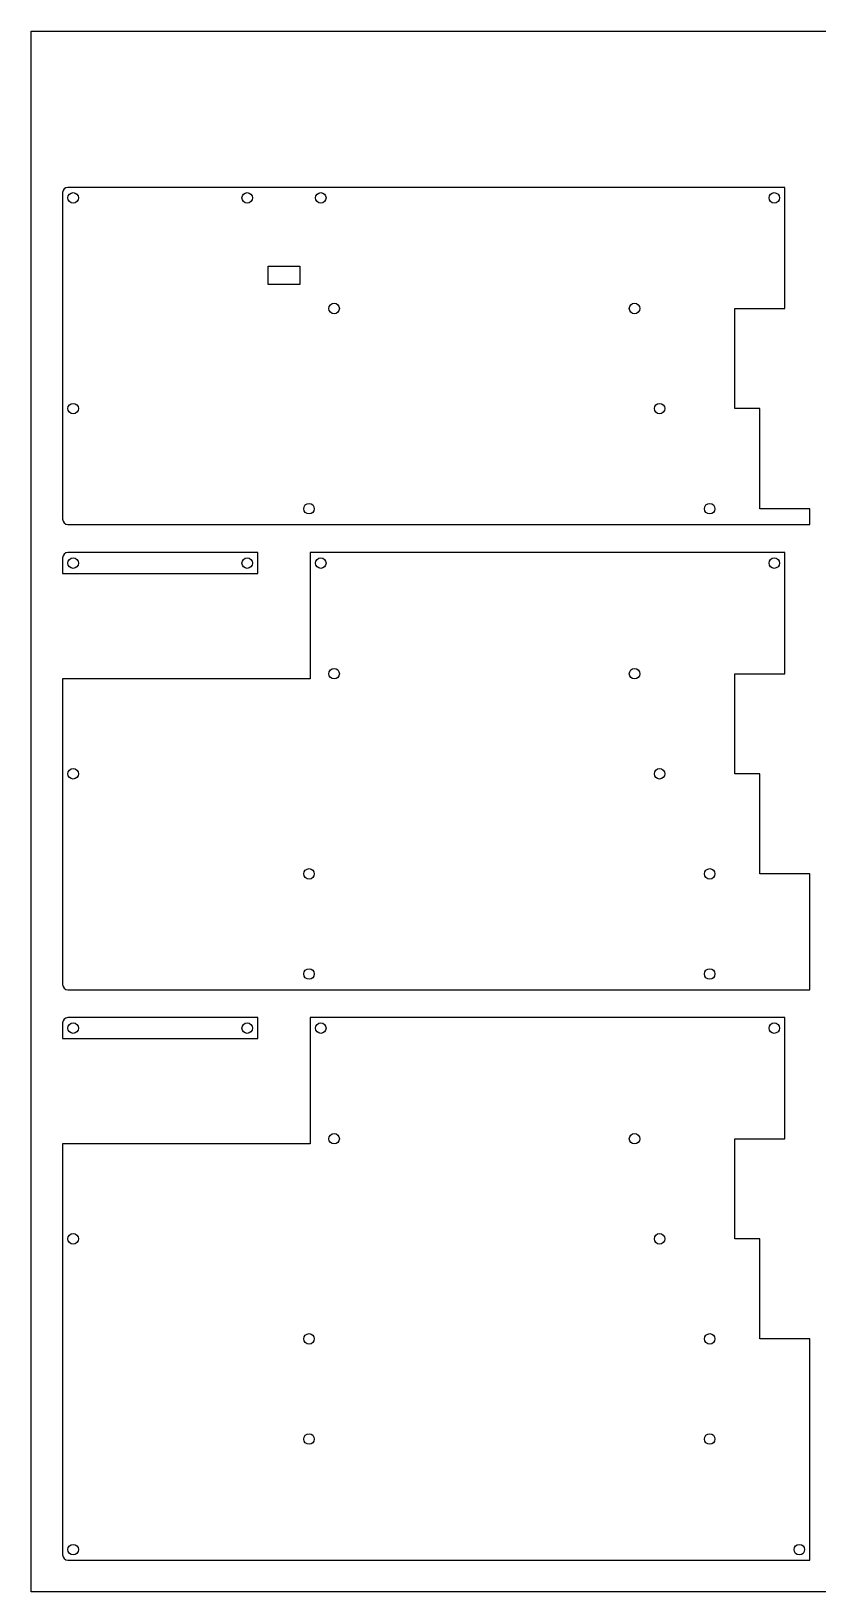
# Model space of a CAD drawing. Extents: x 0 to 420, y 0 to 297.
# Drawn here: x 0 to 149.6, y 0 to 297 of the extents above; entities that cross this region are included whole.
import ezdxf

# ---------------------------------------------------------------- set-up
doc = ezdxf.new("R2010")
doc.units = 0
doc.header["$MEASUREMENT"] = 0

msp = doc.modelspace()

# ---------------------------------------------------------------- linework, layer by layer
at = {"color": 1}
for p, q in [((5.97501, 266.275), (5.97501, 204.125)), ((143.325, 267.275), (6.97501, 267.275)), ((6.97501, 265.275), (7.05113, 265.658)), ((7.05113, 264.892), (6.97501, 265.275)), ((7.05113, 265.658), (7.2679, 265.982)), ((7.2679, 264.568), (7.05113, 264.892)), ((7.2679, 265.982), (7.59233, 266.199)), ((7.59233, 264.351), (7.2679, 264.568)), ((7.59233, 266.199), (7.97501, 266.275)), ((7.97501, 264.275), (7.59233, 264.351)), ((7.97501, 266.275), (8.3577, 266.199)), ((8.3577, 264.351), (7.97501, 264.275)), ((8.3577, 266.199), (8.68211, 265.982)), ((8.68211, 264.568), (8.3577, 264.351)), ((8.68211, 265.982), (8.89888, 265.658)), ((8.89888, 264.892), (8.68211, 264.568)), ((8.89888, 265.658), (8.97501, 265.275)), ((8.97501, 265.275), (8.89888, 264.892)), ((40.075, 265.275), (40.1511, 265.658)), ((40.1511, 264.892), (40.075, 265.275)), ((40.1511, 265.658), (40.3679, 265.982)), ((40.3679, 264.568), (40.1511, 264.892)), ((40.3679, 265.982), (40.6923, 266.199)), ((40.6923, 264.351), (40.3679, 264.568)), ((40.6923, 266.199), (41.075, 266.275)), ((41.075, 264.275), (40.6923, 264.351)), ((41.075, 266.275), (41.4577, 266.199)), ((41.4577, 264.351), (41.075, 264.275)), ((41.4577, 266.199), (41.7821, 265.982)), ((41.7821, 264.568), (41.4577, 264.351)), ((41.7821, 265.982), (41.9989, 265.658)), ((41.9989, 264.892), (41.7821, 264.568)), ((41.9989, 265.658), (42.075, 265.275)), ((42.075, 265.275), (41.9989, 264.892)), ((54.075, 265.275), (54.1511, 265.658)), ((54.1511, 264.892), (54.075, 265.275)), ((54.1511, 265.658), (54.3679, 265.982)), ((54.3679, 264.568), (54.1511, 264.892)), ((54.3679, 265.982), (54.6923, 266.199)), ((54.6923, 264.351), (54.3679, 264.568)), ((54.6923, 266.199), (55.075, 266.275)), ((55.075, 264.275), (54.6923, 264.351)), ((55.075, 266.275), (55.4577, 266.199)), ((55.4577, 264.351), (55.075, 264.275)), ((55.4577, 266.199), (55.7821, 265.982)), ((55.7821, 264.568), (55.4577, 264.351)), ((55.7821, 265.982), (55.9989, 265.658)), ((55.9989, 264.892), (55.7821, 264.568)), ((55.9989, 265.658), (56.075, 265.275)), ((56.075, 265.275), (55.9989, 264.892)), ((140.325, 265.275), (140.401, 265.658)), ((140.401, 264.892), (140.325, 265.275)), ((140.401, 265.658), (140.618, 265.982)), ((140.618, 264.568), (140.401, 264.892)), ((140.618, 265.982), (140.942, 266.199)), ((140.942, 264.351), (140.618, 264.568)), ((140.942, 266.199), (141.325, 266.275)), ((141.325, 264.275), (140.942, 264.351)), ((141.325, 266.275), (141.708, 266.199)), ((141.708, 264.351), (141.325, 264.275)), ((141.708, 266.199), (142.032, 265.982)), ((142.032, 264.568), (141.708, 264.351)), ((142.032, 265.982), (142.249, 265.658)), ((142.249, 264.892), (142.032, 264.568)), ((142.249, 265.658), (142.325, 265.275)), ((142.325, 265.275), (142.249, 264.892)), ((143.325, 244.225), (143.325, 267.275)), ((45.075, 248.775), (45.075, 252.275)), ((45.075, 252.275), (51.075, 252.275)), ((51.075, 252.275), (51.075, 248.775)), ((51.075, 248.775), (45.075, 248.775)), ((56.6, 244.225), (56.6761, 244.608)), ((56.6761, 243.842), (56.6, 244.225)), ((56.6761, 244.608), (56.8929, 244.932)), ((56.8929, 243.518), (56.6761, 243.842)), ((56.8929, 244.932), (57.2173, 245.149)), ((57.2173, 245.149), (57.6, 245.225)), ((57.6, 245.225), (57.9827, 245.149)), ((57.9827, 245.149), (58.3071, 244.932)), ((58.3071, 244.932), (58.5239, 244.608)), ((58.5239, 243.842), (58.3071, 243.518)), ((58.5239, 244.608), (58.6, 244.225)), ((58.6, 244.225), (58.5239, 243.842)), ((113.75, 244.225), (113.826, 244.608)), ((113.826, 243.842), (113.75, 244.225)), ((113.826, 244.608), (114.043, 244.932)), ((114.043, 243.518), (113.826, 243.842)), ((114.043, 244.932), (114.367, 245.149)), ((114.367, 245.149), (114.75, 245.225)), ((114.75, 245.225), (115.133, 245.149)), ((115.133, 245.149), (115.457, 244.932)), ((115.457, 244.932), (115.674, 244.608)), ((115.674, 243.842), (115.457, 243.518)), ((115.674, 244.608), (115.75, 244.225)), ((115.75, 244.225), (115.674, 243.842)), ((133.8, 225.175), (133.8, 244.225)), ((133.8, 244.225), (143.325, 244.225)), ((57.2173, 243.301), (56.8929, 243.518)), ((57.6, 243.225), (57.2173, 243.301)), ((57.9827, 243.301), (57.6, 243.225)), ((58.3071, 243.518), (57.9827, 243.301)), ((114.367, 243.301), (114.043, 243.518)), ((114.75, 243.225), (114.367, 243.301)), ((115.133, 243.301), (114.75, 243.225)), ((115.457, 243.518), (115.133, 243.301)), ((7.05113, 225.558), (7.2679, 225.882)), ((7.2679, 225.882), (7.59233, 226.099)), ((7.59233, 226.099), (7.97501, 226.175)), ((7.97501, 226.175), (8.3577, 226.099)), ((8.3577, 226.099), (8.68211, 225.882)), ((8.68211, 225.882), (8.89888, 225.558)), ((118.589, 225.558), (118.805, 225.882)), ((118.805, 225.882), (119.13, 226.099)), ((119.13, 226.099), (119.512, 226.175)), ((119.512, 226.175), (119.895, 226.099)), ((119.895, 226.099), (120.22, 225.882)), ((120.22, 225.882), (120.436, 225.558)), ((6.97501, 225.175), (7.05113, 225.558)), ((7.05113, 224.792), (6.97501, 225.175)), ((7.2679, 224.468), (7.05113, 224.792)), ((7.59233, 224.251), (7.2679, 224.468)), ((7.97501, 224.175), (7.59233, 224.251)), ((8.3577, 224.251), (7.97501, 224.175)), ((8.68211, 224.468), (8.3577, 224.251)), ((8.89888, 224.792), (8.68211, 224.468)), ((8.89888, 225.558), (8.97501, 225.175)), ((8.97501, 225.175), (8.89888, 224.792)), ((118.512, 225.175), (118.589, 225.558)), ((118.589, 224.792), (118.512, 225.175)), ((118.805, 224.468), (118.589, 224.792)), ((119.13, 224.251), (118.805, 224.468)), ((119.512, 224.175), (119.13, 224.251)), ((119.895, 224.251), (119.512, 224.175)), ((120.22, 224.468), (119.895, 224.251)), ((120.436, 224.792), (120.22, 224.468)), ((120.436, 225.558), (120.512, 225.175)), ((120.512, 225.175), (120.436, 224.792)), ((138.562, 225.175), (133.8, 225.175)), ((138.562, 206.125), (138.562, 225.175)), ((51.8375, 206.125), (51.9136, 206.508)), ((51.9136, 205.742), (51.8375, 206.125)), ((51.9136, 206.508), (52.1304, 206.832)), ((52.1304, 205.418), (51.9136, 205.742)), ((52.1304, 206.832), (52.4548, 207.049)), ((52.4548, 205.201), (52.1304, 205.418)), ((52.4548, 207.049), (52.8375, 207.125)), ((52.8375, 205.125), (52.4548, 205.201)), ((52.8375, 207.125), (53.2202, 207.049)), ((53.2202, 205.201), (52.8375, 205.125)), ((53.2202, 207.049), (53.5446, 206.832)), ((53.5446, 205.418), (53.2202, 205.201)), ((53.5446, 206.832), (53.7614, 206.508)), ((53.7614, 205.742), (53.5446, 205.418)), ((53.7614, 206.508), (53.8375, 206.125)), ((53.8375, 206.125), (53.7614, 205.742)), ((128.037, 206.125), (128.114, 206.508)), ((128.114, 205.742), (128.037, 206.125)), ((128.114, 206.508), (128.33, 206.832)), ((128.33, 205.418), (128.114, 205.742)), ((128.33, 206.832), (128.655, 207.049)), ((128.655, 205.201), (128.33, 205.418)), ((128.655, 207.049), (129.037, 207.125)), ((129.037, 205.125), (128.655, 205.201)), ((129.037, 207.125), (129.42, 207.049)), ((129.42, 205.201), (129.037, 205.125)), ((129.42, 207.049), (129.745, 206.832)), ((129.745, 205.418), (129.42, 205.201)), ((129.745, 206.832), (129.961, 206.508)), ((129.961, 205.742), (129.745, 205.418)), ((129.961, 206.508), (130.037, 206.125)), ((130.037, 206.125), (129.961, 205.742)), ((148.087, 206.125), (138.562, 206.125)), ((148.087, 203.125), (148.087, 206.125)), ((6.97501, 203.125), (148.087, 203.125)), ((5.97501, 196.775), (5.97501, 193.775)), ((43.075, 197.775), (6.97501, 197.775)), ((6.97501, 195.775), (7.05113, 196.158)), ((7.05113, 196.158), (7.2679, 196.482)), ((7.2679, 196.482), (7.59233, 196.699)), ((7.59233, 196.699), (7.97501, 196.775)), ((7.97501, 196.775), (8.3577, 196.699)), ((8.3577, 196.699), (8.68211, 196.482)), ((8.68211, 196.482), (8.89888, 196.158)), ((8.89888, 196.158), (8.97501, 195.775)), ((40.075, 195.775), (40.1511, 196.158)), ((40.1511, 196.158), (40.3679, 196.482)), ((40.3679, 196.482), (40.6923, 196.699)), ((40.6923, 196.699), (41.075, 196.775)), ((41.075, 196.775), (41.4577, 196.699)), ((41.4577, 196.699), (41.7821, 196.482)), ((41.7821, 196.482), (41.9989, 196.158)), ((41.9989, 196.158), (42.075, 195.775)), ((43.075, 193.775), (43.075, 197.775)), ((143.325, 197.775), (53.075, 197.775)), ((53.075, 197.775), (53.075, 173.775)), ((54.075, 195.775), (54.1511, 196.158)), ((54.1511, 196.158), (54.3679, 196.482)), ((54.3679, 196.482), (54.6923, 196.699)), ((54.6923, 196.699), (55.075, 196.775)), ((55.075, 196.775), (55.4577, 196.699)), ((55.4577, 196.699), (55.7821, 196.482)), ((55.7821, 196.482), (55.9989, 196.158)), ((55.9989, 196.158), (56.075, 195.775)), ((140.325, 195.775), (140.401, 196.158)), ((140.401, 196.158), (140.618, 196.482)), ((140.618, 196.482), (140.942, 196.699)), ((140.942, 196.699), (141.325, 196.775)), ((141.325, 196.775), (141.708, 196.699)), ((141.708, 196.699), (142.032, 196.482)), ((142.032, 196.482), (142.249, 196.158)), ((142.249, 196.158), (142.325, 195.775)), ((143.325, 174.725), (143.325, 197.775)), ((5.97501, 193.775), (43.075, 193.775)), ((7.05113, 195.392), (6.97501, 195.775)), ((7.2679, 195.068), (7.05113, 195.392)), ((7.59233, 194.851), (7.2679, 195.068)), ((7.97501, 194.775), (7.59233, 194.851)), ((8.3577, 194.851), (7.97501, 194.775)), ((8.68211, 195.068), (8.3577, 194.851)), ((8.89888, 195.392), (8.68211, 195.068)), ((8.97501, 195.775), (8.89888, 195.392)), ((40.1511, 195.392), (40.075, 195.775)), ((40.3679, 195.068), (40.1511, 195.392)), ((40.6923, 194.851), (40.3679, 195.068)), ((41.075, 194.775), (40.6923, 194.851)), ((41.4577, 194.851), (41.075, 194.775)), ((41.7821, 195.068), (41.4577, 194.851)), ((41.9989, 195.392), (41.7821, 195.068)), ((42.075, 195.775), (41.9989, 195.392)), ((54.1511, 195.392), (54.075, 195.775)), ((54.3679, 195.068), (54.1511, 195.392)), ((54.6923, 194.851), (54.3679, 195.068)), ((55.075, 194.775), (54.6923, 194.851)), ((55.4577, 194.851), (55.075, 194.775)), ((55.7821, 195.068), (55.4577, 194.851)), ((55.9989, 195.392), (55.7821, 195.068)), ((56.075, 195.775), (55.9989, 195.392)), ((140.401, 195.392), (140.325, 195.775)), ((140.618, 195.068), (140.401, 195.392)), ((140.942, 194.851), (140.618, 195.068)), ((141.325, 194.775), (140.942, 194.851)), ((141.708, 194.851), (141.325, 194.775)), ((142.032, 195.068), (141.708, 194.851)), ((142.249, 195.392), (142.032, 195.068)), ((142.325, 195.775), (142.249, 195.392)), ((56.6761, 175.108), (56.8929, 175.432)), ((56.8929, 175.432), (57.2173, 175.649)), ((57.2173, 175.649), (57.6, 175.725)), ((57.6, 175.725), (57.9827, 175.649)), ((57.9827, 175.649), (58.3071, 175.432)), ((58.3071, 175.432), (58.5239, 175.108)), ((113.826, 175.108), (114.043, 175.432)), ((114.043, 175.432), (114.367, 175.649)), ((114.367, 175.649), (114.75, 175.725)), ((114.75, 175.725), (115.133, 175.649)), ((115.133, 175.649), (115.457, 175.432)), ((115.457, 175.432), (115.674, 175.108)), ((53.075, 173.775), (5.97501, 173.775)), ((5.97501, 173.775), (5.97501, 115.575)), ((56.6, 174.725), (56.6761, 175.108)), ((56.6761, 174.342), (56.6, 174.725)), ((56.8929, 174.018), (56.6761, 174.342)), ((57.2173, 173.801), (56.8929, 174.018)), ((57.6, 173.725), (57.2173, 173.801)), ((57.9827, 173.801), (57.6, 173.725)), ((58.3071, 174.018), (57.9827, 173.801)), ((58.5239, 174.342), (58.3071, 174.018)), ((58.5239, 175.108), (58.6, 174.725)), ((58.6, 174.725), (58.5239, 174.342)), ((113.75, 174.725), (113.826, 175.108)), ((113.826, 174.342), (113.75, 174.725)), ((114.043, 174.018), (113.826, 174.342)), ((114.367, 173.801), (114.043, 174.018)), ((114.75, 173.725), (114.367, 173.801)), ((115.133, 173.801), (114.75, 173.725)), ((115.457, 174.018), (115.133, 173.801)), ((115.674, 174.342), (115.457, 174.018)), ((115.674, 175.108), (115.75, 174.725)), ((115.75, 174.725), (115.674, 174.342)), ((133.8, 155.675), (133.8, 174.725)), ((133.8, 174.725), (143.325, 174.725)), ((6.97501, 155.675), (7.05113, 156.058)), ((7.05113, 155.292), (6.97501, 155.675)), ((7.05113, 156.058), (7.2679, 156.382)), ((7.2679, 154.968), (7.05113, 155.292)), ((7.2679, 156.382), (7.59233, 156.599)), ((7.59233, 154.751), (7.2679, 154.968)), ((7.59233, 156.599), (7.97501, 156.675)), ((7.97501, 154.675), (7.59233, 154.751)), ((7.97501, 156.675), (8.3577, 156.599)), ((8.3577, 154.751), (7.97501, 154.675)), ((8.3577, 156.599), (8.68211, 156.382)), ((8.68211, 154.968), (8.3577, 154.751)), ((8.68211, 156.382), (8.89888, 156.058)), ((8.89888, 155.292), (8.68211, 154.968)), ((8.89888, 156.058), (8.97501, 155.675)), ((8.97501, 155.675), (8.89888, 155.292)), ((118.512, 155.675), (118.589, 156.058)), ((118.589, 155.292), (118.512, 155.675)), ((118.589, 156.058), (118.805, 156.382)), ((118.805, 154.968), (118.589, 155.292)), ((118.805, 156.382), (119.13, 156.599)), ((119.13, 154.751), (118.805, 154.968)), ((119.13, 156.599), (119.512, 156.675)), ((119.512, 154.675), (119.13, 154.751)), ((119.512, 156.675), (119.895, 156.599)), ((119.895, 154.751), (119.512, 154.675)), ((119.895, 156.599), (120.22, 156.382)), ((120.22, 154.968), (119.895, 154.751)), ((120.22, 156.382), (120.436, 156.058)), ((120.436, 155.292), (120.22, 154.968)), ((120.436, 156.058), (120.512, 155.675)), ((120.512, 155.675), (120.436, 155.292)), ((138.562, 155.675), (133.8, 155.675)), ((138.562, 136.625), (138.562, 155.675)), ((51.8375, 136.625), (51.9136, 137.008)), ((51.9136, 136.242), (51.8375, 136.625)), ((51.9136, 137.008), (52.1304, 137.332)), ((52.1304, 137.332), (52.4548, 137.549)), ((52.4548, 137.549), (52.8375, 137.625)), ((52.8375, 137.625), (53.2202, 137.549)), ((53.2202, 137.549), (53.5446, 137.332)), ((53.5446, 137.332), (53.7614, 137.008)), ((53.7614, 137.008), (53.8375, 136.625)), ((53.8375, 136.625), (53.7614, 136.242)), ((128.037, 136.625), (128.114, 137.008)), ((128.114, 136.242), (128.037, 136.625)), ((128.114, 137.008), (128.33, 137.332)), ((128.33, 137.332), (128.655, 137.549)), ((128.655, 137.549), (129.037, 137.625)), ((129.037, 137.625), (129.42, 137.549)), ((129.42, 137.549), (129.745, 137.332)), ((129.745, 137.332), (129.961, 137.008)), ((129.961, 137.008), (130.037, 136.625)), ((130.037, 136.625), (129.961, 136.242)), ((148.087, 136.625), (138.562, 136.625)), ((148.087, 114.575), (148.087, 136.625)), ((52.1304, 135.918), (51.9136, 136.242)), ((52.4548, 135.701), (52.1304, 135.918)), ((52.8375, 135.625), (52.4548, 135.701)), ((53.2202, 135.701), (52.8375, 135.625)), ((53.5446, 135.918), (53.2202, 135.701)), ((53.7614, 136.242), (53.5446, 135.918)), ((128.33, 135.918), (128.114, 136.242)), ((128.655, 135.701), (128.33, 135.918)), ((129.037, 135.625), (128.655, 135.701)), ((129.42, 135.701), (129.037, 135.625)), ((129.745, 135.918), (129.42, 135.701)), ((129.961, 136.242), (129.745, 135.918)), ((51.8375, 117.575), (51.9136, 117.958)), ((51.9136, 117.192), (51.8375, 117.575)), ((51.9136, 117.958), (52.1304, 118.282)), ((52.1304, 116.868), (51.9136, 117.192)), ((52.1304, 118.282), (52.4548, 118.499)), ((52.4548, 116.651), (52.1304, 116.868)), ((52.4548, 118.499), (52.8375, 118.575)), ((52.8375, 116.575), (52.4548, 116.651)), ((52.8375, 118.575), (53.2202, 118.499)), ((53.2202, 116.651), (52.8375, 116.575)), ((53.2202, 118.499), (53.5446, 118.282)), ((53.5446, 116.868), (53.2202, 116.651)), ((53.5446, 118.282), (53.7614, 117.958)), ((53.7614, 117.192), (53.5446, 116.868)), ((53.7614, 117.958), (53.8375, 117.575)), ((53.8375, 117.575), (53.7614, 117.192)), ((128.037, 117.575), (128.114, 117.958)), ((128.114, 117.192), (128.037, 117.575)), ((128.114, 117.958), (128.33, 118.282)), ((128.33, 116.868), (128.114, 117.192)), ((128.33, 118.282), (128.655, 118.499)), ((128.655, 116.651), (128.33, 116.868)), ((128.655, 118.499), (129.037, 118.575)), ((129.037, 116.575), (128.655, 116.651)), ((129.037, 118.575), (129.42, 118.499)), ((129.42, 116.651), (129.037, 116.575)), ((129.42, 118.499), (129.745, 118.282)), ((129.745, 116.868), (129.42, 116.651)), ((129.745, 118.282), (129.961, 117.958)), ((129.961, 117.192), (129.745, 116.868)), ((129.961, 117.958), (130.037, 117.575)), ((130.037, 117.575), (129.961, 117.192)), ((6.97501, 114.575), (148.087, 114.575)), ((5.97501, 108.275), (5.97501, 105.275)), ((43.075, 109.275), (6.97501, 109.275)), ((6.97501, 107.275), (7.05113, 107.658)), ((7.05113, 106.892), (6.97501, 107.275)), ((7.05113, 107.658), (7.2679, 107.982)), ((7.2679, 107.982), (7.59233, 108.199)), ((7.59233, 108.199), (7.97501, 108.275)), ((7.97501, 108.275), (8.3577, 108.199)), ((8.3577, 108.199), (8.68211, 107.982)), ((8.68211, 107.982), (8.89888, 107.658)), ((8.89888, 107.658), (8.97501, 107.275)), ((8.97501, 107.275), (8.89888, 106.892)), ((40.075, 107.275), (40.1511, 107.658)), ((40.1511, 106.892), (40.075, 107.275)), ((40.1511, 107.658), (40.3679, 107.982)), ((40.3679, 107.982), (40.6923, 108.199)), ((40.6923, 108.199), (41.075, 108.275)), ((41.075, 108.275), (41.4577, 108.199)), ((41.4577, 108.199), (41.7821, 107.982)), ((41.7821, 107.982), (41.9989, 107.658)), ((41.9989, 107.658), (42.075, 107.275)), ((42.075, 107.275), (41.9989, 106.892)), ((43.075, 105.275), (43.075, 109.275)), ((143.325, 109.275), (53.075, 109.275)), ((53.075, 109.275), (53.075, 85.275)), ((54.075, 107.275), (54.1511, 107.658)), ((54.1511, 106.892), (54.075, 107.275)), ((54.1511, 107.658), (54.3679, 107.982)), ((54.3679, 107.982), (54.6923, 108.199)), ((54.6923, 108.199), (55.075, 108.275)), ((55.075, 108.275), (55.4577, 108.199)), ((55.4577, 108.199), (55.7821, 107.982)), ((55.7821, 107.982), (55.9989, 107.658)), ((55.9989, 107.658), (56.075, 107.275)), ((56.075, 107.275), (55.9989, 106.892)), ((140.325, 107.275), (140.401, 107.658)), ((140.401, 106.892), (140.325, 107.275)), ((140.401, 107.658), (140.618, 107.982)), ((140.618, 107.982), (140.942, 108.199)), ((140.942, 108.199), (141.325, 108.275)), ((141.325, 108.275), (141.708, 108.199)), ((141.708, 108.199), (142.032, 107.982)), ((142.032, 107.982), (142.249, 107.658)), ((142.249, 107.658), (142.325, 107.275)), ((142.325, 107.275), (142.249, 106.892)), ((143.325, 86.225), (143.325, 109.275)), ((5.97501, 105.275), (43.075, 105.275)), ((7.2679, 106.568), (7.05113, 106.892)), ((7.59233, 106.351), (7.2679, 106.568)), ((7.97501, 106.275), (7.59233, 106.351)), ((8.3577, 106.351), (7.97501, 106.275)), ((8.68211, 106.568), (8.3577, 106.351)), ((8.89888, 106.892), (8.68211, 106.568)), ((40.3679, 106.568), (40.1511, 106.892)), ((40.6923, 106.351), (40.3679, 106.568)), ((41.075, 106.275), (40.6923, 106.351)), ((41.4577, 106.351), (41.075, 106.275)), ((41.7821, 106.568), (41.4577, 106.351)), ((41.9989, 106.892), (41.7821, 106.568)), ((54.3679, 106.568), (54.1511, 106.892)), ((54.6923, 106.351), (54.3679, 106.568)), ((55.075, 106.275), (54.6923, 106.351)), ((55.4577, 106.351), (55.075, 106.275)), ((55.7821, 106.568), (55.4577, 106.351)), ((55.9989, 106.892), (55.7821, 106.568)), ((140.618, 106.568), (140.401, 106.892)), ((140.942, 106.351), (140.618, 106.568)), ((141.325, 106.275), (140.942, 106.351)), ((141.708, 106.351), (141.325, 106.275)), ((142.032, 106.568), (141.708, 106.351)), ((142.249, 106.892), (142.032, 106.568)), ((56.6, 86.225), (56.6761, 86.6077)), ((56.6761, 85.8423), (56.6, 86.225)), ((56.6761, 86.6077), (56.8929, 86.9321)), ((56.8929, 86.9321), (57.2173, 87.1489)), ((57.2173, 87.1489), (57.6, 87.225)), ((57.6, 87.225), (57.9827, 87.1489)), ((57.9827, 87.1489), (58.3071, 86.9321)), ((58.3071, 86.9321), (58.5239, 86.6077)), ((58.5239, 86.6077), (58.6, 86.225)), ((58.6, 86.225), (58.5239, 85.8423)), ((113.75, 86.225), (113.826, 86.6077)), ((113.826, 85.8423), (113.75, 86.225)), ((113.826, 86.6077), (114.043, 86.9321)), ((114.043, 86.9321), (114.367, 87.1489)), ((114.367, 87.1489), (114.75, 87.225)), ((114.75, 87.225), (115.133, 87.1489)), ((115.133, 87.1489), (115.457, 86.9321)), ((115.457, 86.9321), (115.674, 86.6077)), ((115.674, 86.6077), (115.75, 86.225)), ((115.75, 86.225), (115.674, 85.8423)), ((133.8, 67.175), (133.8, 86.225)), ((133.8, 86.225), (143.325, 86.225)), ((53.075, 85.275), (5.97501, 85.275)), ((5.97501, 85.275), (5.97501, 7.02501)), ((56.8929, 85.5179), (56.6761, 85.8423)), ((57.2173, 85.3011), (56.8929, 85.5179)), ((57.6, 85.225), (57.2173, 85.3011)), ((57.9827, 85.3011), (57.6, 85.225)), ((58.3071, 85.5179), (57.9827, 85.3011)), ((58.5239, 85.8423), (58.3071, 85.5179)), ((114.043, 85.5179), (113.826, 85.8423)), ((114.367, 85.3011), (114.043, 85.5179)), ((114.75, 85.225), (114.367, 85.3011)), ((115.133, 85.3011), (114.75, 85.225)), ((115.457, 85.5179), (115.133, 85.3011)), ((115.674, 85.8423), (115.457, 85.5179)), ((6.97501, 67.175), (7.05113, 67.5577)), ((7.05113, 66.7923), (6.97501, 67.175)), ((7.05113, 67.5577), (7.2679, 67.8821)), ((7.2679, 66.4679), (7.05113, 66.7923)), ((7.2679, 67.8821), (7.59233, 68.0989)), ((7.59233, 66.2511), (7.2679, 66.4679)), ((7.59233, 68.0989), (7.97501, 68.175)), ((7.97501, 66.175), (7.59233, 66.2511)), ((7.97501, 68.175), (8.3577, 68.0989)), ((8.3577, 66.2511), (7.97501, 66.175)), ((8.3577, 68.0989), (8.68211, 67.8821)), ((8.68211, 66.4679), (8.3577, 66.2511)), ((8.68211, 67.8821), (8.89888, 67.5577)), ((8.89888, 66.7923), (8.68211, 66.4679)), ((8.89888, 67.5577), (8.97501, 67.175)), ((8.97501, 67.175), (8.89888, 66.7923)), ((118.512, 67.175), (118.589, 67.5577)), ((118.589, 66.7923), (118.512, 67.175)), ((118.589, 67.5577), (118.805, 67.8821)), ((118.805, 66.4679), (118.589, 66.7923)), ((118.805, 67.8821), (119.13, 68.0989)), ((119.13, 66.2511), (118.805, 66.4679)), ((119.13, 68.0989), (119.512, 68.175)), ((119.512, 66.175), (119.13, 66.2511)), ((119.512, 68.175), (119.895, 68.0989)), ((119.895, 66.2511), (119.512, 66.175)), ((119.895, 68.0989), (120.22, 67.8821)), ((120.22, 66.4679), (119.895, 66.2511)), ((120.22, 67.8821), (120.436, 67.5577)), ((120.436, 66.7923), (120.22, 66.4679)), ((120.436, 67.5577), (120.512, 67.175)), ((120.512, 67.175), (120.436, 66.7923)), ((138.562, 67.175), (133.8, 67.175)), ((138.562, 48.125), (138.562, 67.175)), ((51.8375, 48.125), (51.9136, 48.5077)), ((51.9136, 47.7423), (51.8375, 48.125)), ((51.9136, 48.5077), (52.1304, 48.8321)), ((52.1304, 47.4179), (51.9136, 47.7423)), ((52.1304, 48.8321), (52.4548, 49.0489)), ((52.4548, 49.0489), (52.8375, 49.125)), ((52.8375, 49.125), (53.2202, 49.0489)), ((53.2202, 49.0489), (53.5446, 48.8321)), ((53.5446, 48.8321), (53.7614, 48.5077)), ((53.7614, 47.7423), (53.5446, 47.4179)), ((53.7614, 48.5077), (53.8375, 48.125)), ((53.8375, 48.125), (53.7614, 47.7423)), ((128.037, 48.125), (128.114, 48.5077)), ((128.114, 47.7423), (128.037, 48.125)), ((128.114, 48.5077), (128.33, 48.8321)), ((128.33, 47.4179), (128.114, 47.7423)), ((128.33, 48.8321), (128.655, 49.0489)), ((128.655, 49.0489), (129.037, 49.125)), ((129.037, 49.125), (129.42, 49.0489)), ((129.42, 49.0489), (129.745, 48.8321)), ((129.745, 48.8321), (129.961, 48.5077)), ((129.961, 47.7423), (129.745, 47.4179)), ((129.961, 48.5077), (130.037, 48.125)), ((130.037, 48.125), (129.961, 47.7423)), ((148.087, 48.125), (138.562, 48.125)), ((148.087, 6.02501), (148.087, 48.125)), ((52.4548, 47.2011), (52.1304, 47.4179)), ((52.8375, 47.125), (52.4548, 47.2011)), ((53.2202, 47.2011), (52.8375, 47.125)), ((53.5446, 47.4179), (53.2202, 47.2011)), ((128.655, 47.2011), (128.33, 47.4179)), ((129.037, 47.125), (128.655, 47.2011)), ((129.42, 47.2011), (129.037, 47.125)), ((129.745, 47.4179), (129.42, 47.2011)), ((51.9136, 29.4577), (52.1304, 29.7821)), ((52.1304, 29.7821), (52.4548, 29.9989)), ((52.4548, 29.9989), (52.8375, 30.075)), ((52.8375, 30.075), (53.2202, 29.9989)), ((53.2202, 29.9989), (53.5446, 29.7821)), ((53.5446, 29.7821), (53.7614, 29.4577)), ((128.114, 29.4577), (128.33, 29.7821)), ((128.33, 29.7821), (128.655, 29.9989)), ((128.655, 29.9989), (129.037, 30.075)), ((129.037, 30.075), (129.42, 29.9989)), ((129.42, 29.9989), (129.745, 29.7821)), ((129.745, 29.7821), (129.961, 29.4577)), ((51.8375, 29.075), (51.9136, 29.4577)), ((51.9136, 28.6923), (51.8375, 29.075)), ((52.1304, 28.3679), (51.9136, 28.6923)), ((52.4548, 28.1511), (52.1304, 28.3679)), ((52.8375, 28.075), (52.4548, 28.1511)), ((53.2202, 28.1511), (52.8375, 28.075)), ((53.5446, 28.3679), (53.2202, 28.1511)), ((53.7614, 28.6923), (53.5446, 28.3679)), ((53.7614, 29.4577), (53.8375, 29.075)), ((53.8375, 29.075), (53.7614, 28.6923)), ((128.037, 29.075), (128.114, 29.4577)), ((128.114, 28.6923), (128.037, 29.075)), ((128.33, 28.3679), (128.114, 28.6923)), ((128.655, 28.1511), (128.33, 28.3679)), ((129.037, 28.075), (128.655, 28.1511)), ((129.42, 28.1511), (129.037, 28.075)), ((129.745, 28.3679), (129.42, 28.1511)), ((129.961, 28.6923), (129.745, 28.3679)), ((129.961, 29.4577), (130.037, 29.075)), ((130.037, 29.075), (129.961, 28.6923)), ((7.2679, 8.73212), (7.59233, 8.94888)), ((7.59233, 8.94888), (7.97501, 9.02501)), ((7.97501, 9.02501), (8.3577, 8.94888)), ((8.3577, 8.94888), (8.68211, 8.73212)), ((145.38, 8.73212), (145.705, 8.94888)), ((145.705, 8.94888), (146.087, 9.02501)), ((146.087, 9.02501), (146.47, 8.94888)), ((146.47, 8.94888), (146.795, 8.73212)), ((6.97501, 8.02501), (7.05113, 8.40768)), ((7.05113, 7.64232), (6.97501, 8.02501)), ((6.97501, 6.02501), (148.087, 6.02501)), ((7.05113, 8.40768), (7.2679, 8.73212)), ((7.2679, 7.3179), (7.05113, 7.64232)), ((7.59233, 7.10112), (7.2679, 7.3179)), ((7.97501, 7.02501), (7.59233, 7.10112)), ((8.3577, 7.10112), (7.97501, 7.02501)), ((8.68211, 7.3179), (8.3577, 7.10112)), ((8.68211, 8.73212), (8.89888, 8.40768)), ((8.89888, 7.64232), (8.68211, 7.3179)), ((8.89888, 8.40768), (8.97501, 8.02501)), ((8.97501, 8.02501), (8.89888, 7.64232)), ((145.087, 8.02501), (145.164, 8.40768)), ((145.164, 7.64232), (145.087, 8.02501)), ((145.164, 8.40768), (145.38, 8.73212)), ((145.38, 7.3179), (145.164, 7.64232)), ((145.705, 7.10112), (145.38, 7.3179)), ((146.087, 7.02501), (145.705, 7.10112)), ((146.47, 7.10112), (146.087, 7.02501)), ((146.795, 7.3179), (146.47, 7.10112)), ((146.795, 8.73212), (147.011, 8.40768)), ((147.011, 7.64232), (146.795, 7.3179)), ((147.011, 8.40768), (147.087, 8.02501)), ((147.087, 8.02501), (147.011, 7.64232))]:
    msp.add_line(p, q, dxfattribs=at)
at = {"linetype": 'ByBlock'}
msp.add_lwpolyline([(0, 0), (0, 297), (420, 297), (420, 0)], close=True, dxfattribs=at)
at = {"color": 1}
for centre, start, end in [((6.97501, 266.275), 90, 180), ((6.97501, 204.125), 180, 270), ((6.97501, 196.775), 90, 180), ((6.97501, 115.575), 180, 270), ((6.97501, 108.275), 90, 180), ((6.97501, 7.02501), 180, 270)]:
    msp.add_arc(centre, 1, start, end, dxfattribs=at)

doc.saveas('drawing.dxf')
